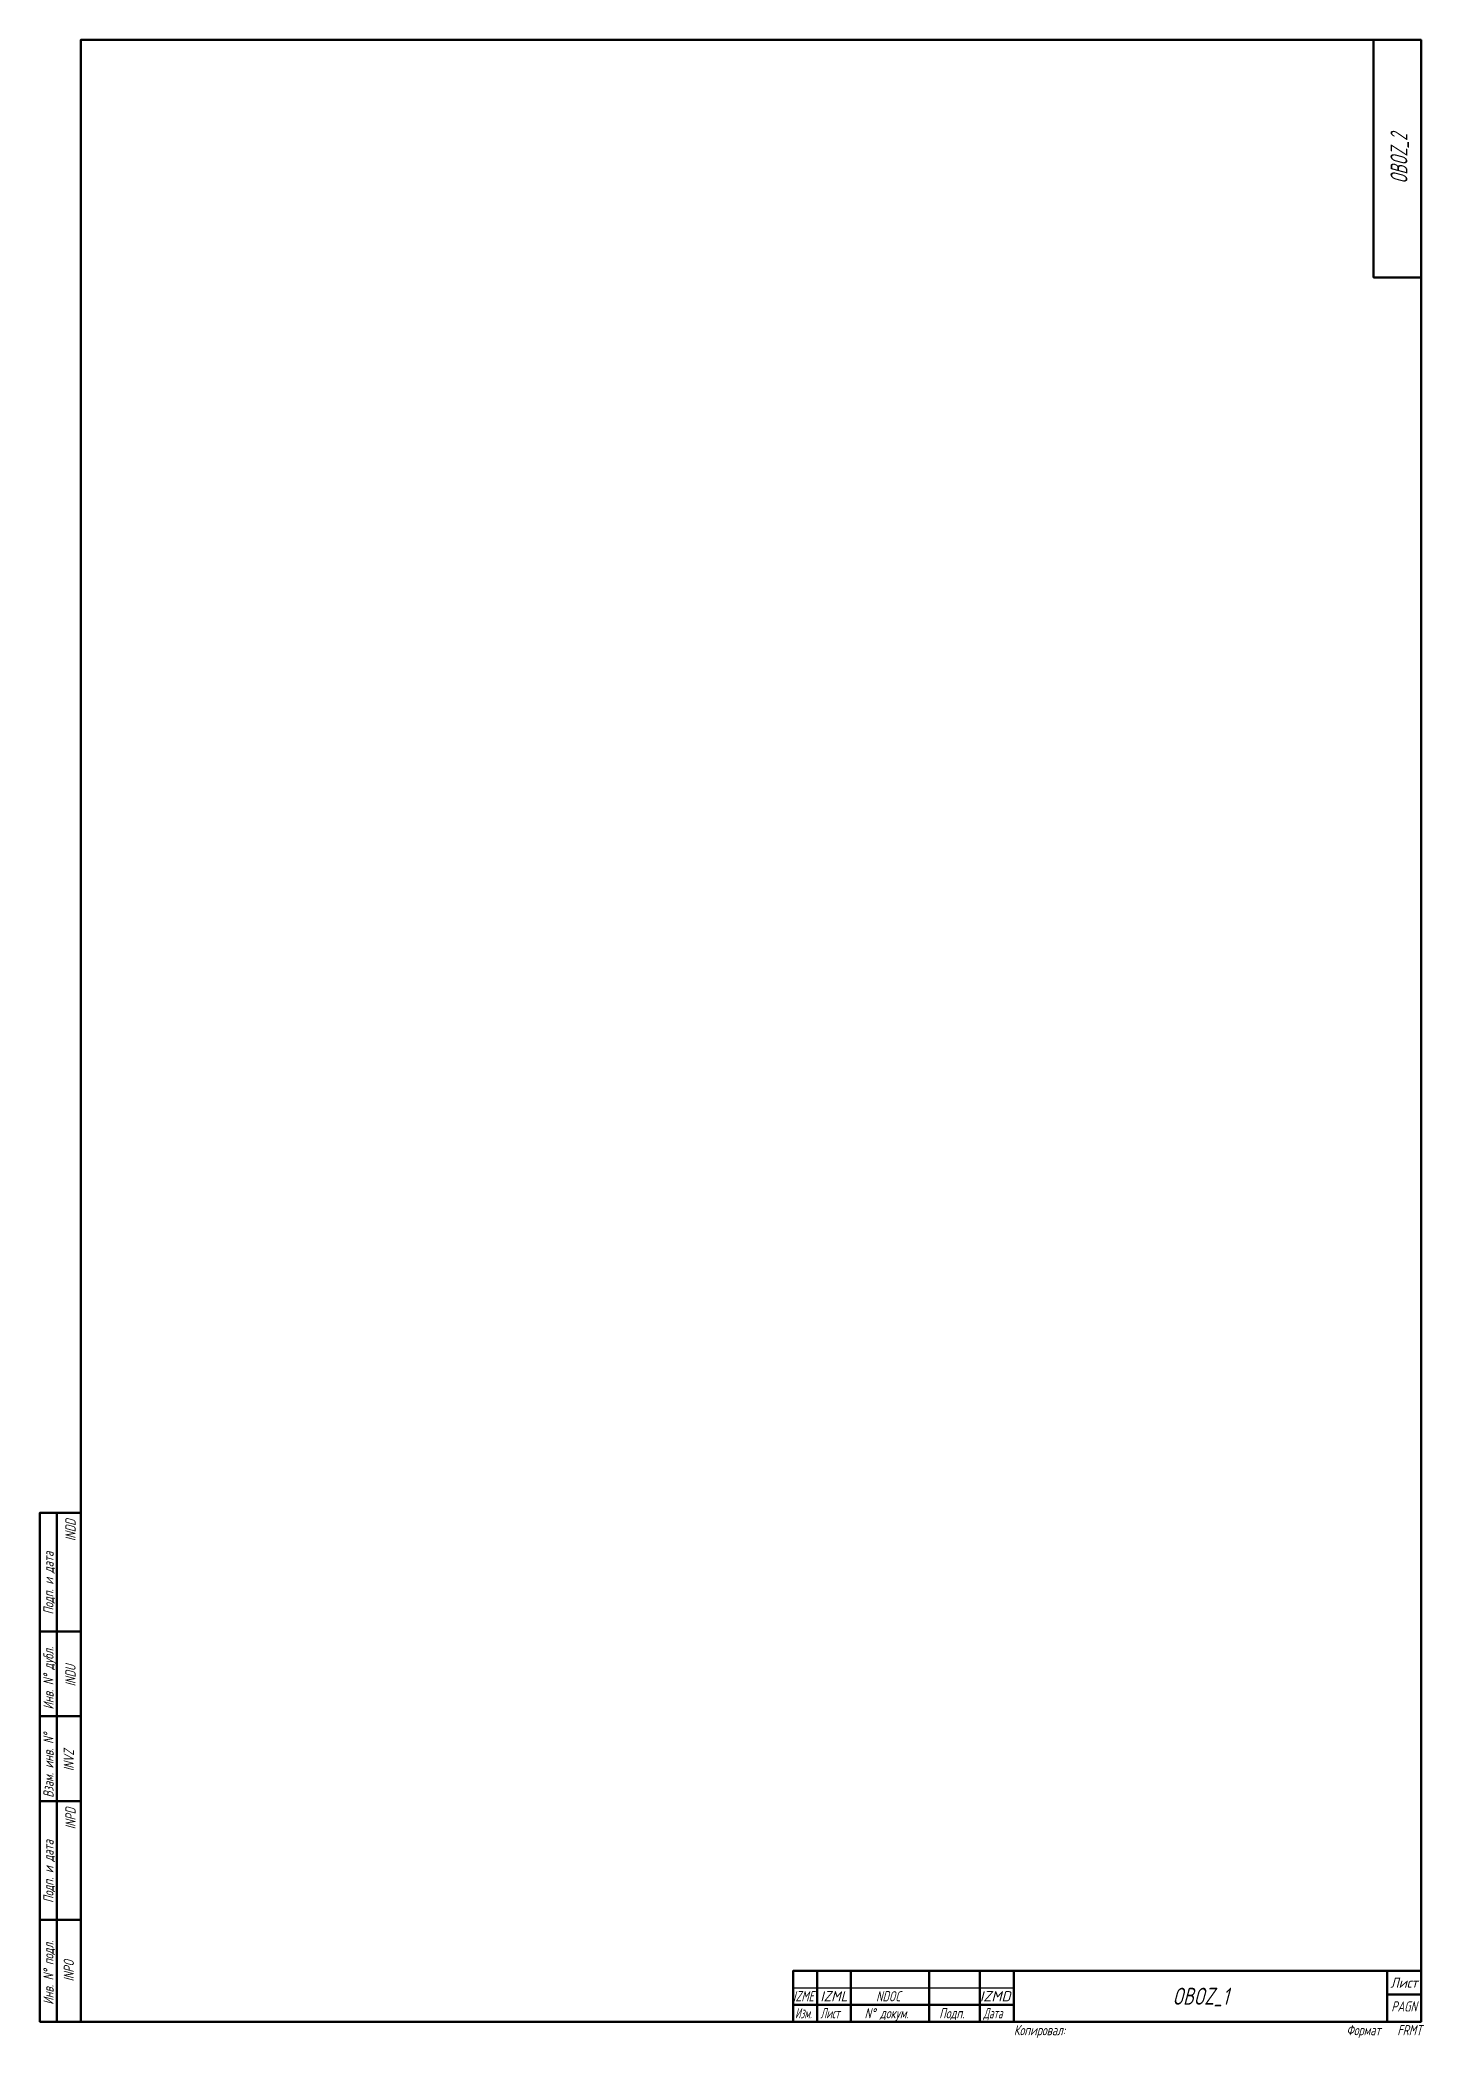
# Model space of a CAD drawing. Header units: millimetres. Extents: x -222 to 186, y -5 to 584.
import ezdxf
from ezdxf.enums import TextEntityAlignment as Align

# ---------------------------------------------------------------- set-up
doc = ezdxf.new("R2010")
doc.units = ezdxf.units.MM
for name, color, linetype, lineweight in [('AM_5', 3, 'Continuous', 25), ('AM_6', 2, 'Continuous', 35), ('AM_BOR', 7, 'Continuous', 50)]:
    doc.layers.add(name, color=color, linetype=linetype, lineweight=lineweight)
doc.styles.get("Standard").update_dxf_attribs({"font": 'simplex.shx', "width": 0.7, "oblique": 15, "height": 3})

msp = doc.modelspace()

# ---------------------------------------------------------------- linework, layer by layer
at = {"layer": 'AM_5'}
msp.add_line((0, 10), (65, 10), dxfattribs=at)
at = {"layer": 'AM_BOR', "color": 5}
for p, q in [((-210, 115), (-222, 115)), ((-210, 90), (-222, 90)), ((-210, 65), (-222, 65)), ((-210, 30), (-222, 30)), ((0, 5), (65, 5))]:
    msp.add_line(p, q, dxfattribs=at)
for points in [[(-210, 0), (185, 0), (185, 584), (-210, 584)], [(185, 584), (185, 514), (171, 514), (171, 584)], [(-217, 0), (-222, 0), (-222, 150), (-217, 150)], [(-210, 0), (-217, 0), (-217, 150), (-210, 150)], [(0, 0), (185, 0), (185, 15), (0, 15)], [(7, 0), (17, 0), (17, 15), (7, 15)], [(40, 0), (55, 0), (55, 15), (40, 15)], [(55, 0), (65, 0), (65, 15), (55, 15)], [(185, 8), (175, 8), (175, 15), (185, 15)], [(185, 0), (175, 0), (175, 8), (185, 8)]]:
    msp.add_lwpolyline(points, close=True, dxfattribs=at)

# ---------------------------------------------------------------- texts
at = {"layer": 'AM_6', "color": 2, "oblique": 15, "width": 0.7}
for s, p in [('Подп. и дата', (-218, 120)), ('Инв. N° дубл.', (-218, 92)), ('Взам. инв. N°', (-218, 66)), ('Подп. и дата', (-218, 35)), ('Инв. N° подл.', (-218, 5))]:
    msp.add_text(s, height=3, rotation=90, dxfattribs=at).set_placement(p)
at = {"layer": 'AM_6', "color": 2, "oblique": 15, "width": 0.666667}
msp.add_text('Лист', height=3, dxfattribs=at).set_placement((176, 10), (184, 10), align=Align.FIT)
at = {"layer": 'AM_6', "color": 2, "oblique": 15}
for s, width, p in [('Изм.', 0.6, (0.5, 1)), ('Лист', 0.6, (8, 1)), ('N° докум.', 0.7, (21, 1)), ('Подп.', 0.7, (43, 1)), ('Дата', 0.6, (56, 1)), ('Копировал:', 0.7, (65, -4)), ('Формат', 0.7, (163, -4))]:
    msp.add_text(s, height=3, dxfattribs=dict(at, width=width)).set_placement(p)
at = {"layer": 'AM_6', "oblique": 15, "width": 0.6}
msp.add_attdef('OBOZ_2', text='', height=5, rotation=90, dxfattribs=at).set_placement((181, 549), align=Align.CENTER)
at = {"layer": 'AM_6', "color": 2, "oblique": 15, "width": 0.7}
for tag, p in [('INDD', (-211.5, 148)), ('INPD', (-211.5, 63))]:
    msp.add_attdef(tag, text='', height=3, rotation=90, dxfattribs=at).set_placement(p, align=Align.RIGHT)
for tag, p in [('INDU', (-211.5, 102)), ('INVZ', (-212, 77)), ('INPO', (-212, 15))]:
    msp.add_attdef(tag, text='', height=3, rotation=90, dxfattribs=at).set_placement(p, align=Align.CENTER)
for tag, p in [('IZME', (3, 6)), ('NDOC', (28, 6))]:
    msp.add_attdef(tag, text='', height=3, dxfattribs=at).set_placement(p, align=Align.CENTER)
at = {"layer": 'AM_6', "color": 2, "oblique": 15}
for tag, width, p, p2 in [('IZML', 0.875, (8, 6), (16, 6)), ('IZMD', 0.954545, (55, 6), (64, 6))]:
    msp.add_attdef(tag, text='', height=3, dxfattribs=dict(at, width=width)).set_placement(p, p2, align=Align.FIT)
at = {"layer": 'AM_6', "oblique": 15, "width": 0.7}
for tag, height, p in [('OBOZ_1', 5, (120, 5)), ('PAGN', 3, (180, 3))]:
    msp.add_attdef(tag, text='', height=height, dxfattribs=at).set_placement(p, align=Align.CENTER)
msp.add_attdef('FRMT', (178, -4), 'A2', height=3, dxfattribs=at)

doc.saveas('drawing.dxf')
